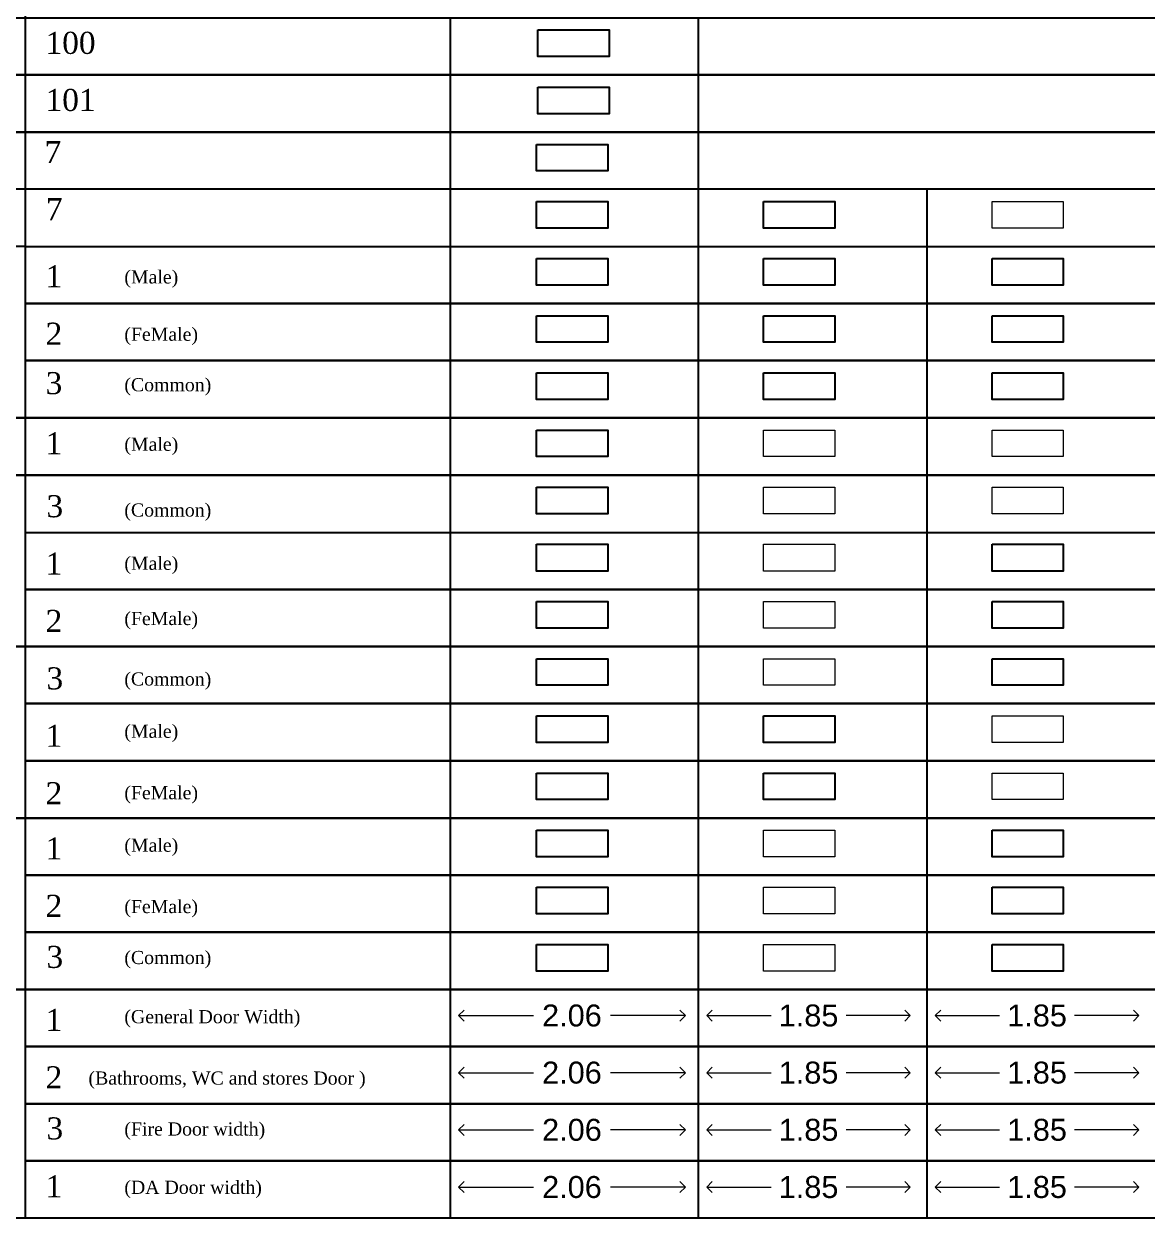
# Model space of a CAD drawing. Header units: millimetres. Extents: x -9481 to -9286, y 28719 to 28853.
# Drawn here: x -9461.74 to -9451.51, y 28763.17 to 28774.05 of the extents above; entities that cross this region are included whole.
import ezdxf

# ---------------------------------------------------------------- set-up
doc = ezdxf.new("R2010")
doc.units = ezdxf.units.MM
doc.header["$PDMODE"] = 34
doc.header["$PDSIZE"] = -15
doc.linetypes.add('CONTINULUS', pattern=[0])
for name, color, linetype in [('BLK_1_FLR_0_BATH', 7, 'Continuous'), ('BLK_1_FLR_0_CHAJJA', 7, 'Continuous'), ('BLK_1_FLR_0_WASH', 7, 'Continuous'), ('BLK_1_FLR_0_WATER_CLOSET', 7, 'Continuous'), ('BLK_1_FLR_1_CHAJJA', 7, 'Continuous')]:
    doc.layers.add(name, color=color, linetype=linetype)
for name, color, linetype, plot in [('BLK_1_FLR_0_BLT_UP_AREA', 25, 'Continuous', False), ('BLK_1_FLR_0_SP_WC', 7, 'Continuous', False), ('BLK_1_FLR_0_URINAL', 4, 'Continuous', False), ('BLK_1_FLR_0_WC_BATH', 4, 'Continuous', False), ('BLK_1_FLR_1_WATER_CLOSET', 1, 'Continuous', False), ('BLK_1_FLR_1_WC_BATH', 4, 'Continuous', False), ('BLK_1_FLR_2_BATH', 7, 'Continuous', False), ('BLK_1_FLR_2_SP_WC', 4, 'Continuous', False), ('BLK_1_FLR_2_WATER_CLOSET', 4, 'Continuous', False)]:
    doc.layers.add(name, color=color, linetype=linetype, plot=plot)
for name, color, linetype, lineweight in [('BLK_1_FLR_0_EXIT_WIDTH_DOOR', 7, 'Continuous', 0), ('BLK_1_FLR_1_BATH', 7, 'Continuous', 0), ('BLK_1_FLR_1_EXIT_WIDTH_DOOR', 7, 'Continuous', 0), ('BLK_1_FLR_1_SP_WC', 7, 'Continuous', 0), ('BLK_1_FLR_1_URINAL', 7, 'Continuous', 0), ('BLK_1_FLR_2_CHAJJA', 7, 'Continuous', 0), ('BLK_1_FLR_2_EXIT_WIDTH_DOOR', 7, 'Continuous', 0), ('BLK_1_FLR_2_URINAL', 7, 'Continuous', 0), ('BLK_1_FLR_2_WC_BATH', 7, 'Continuous', 0), ('PLAN', 7, 'Continuous', 40)]:
    doc.layers.add(name, color=color, linetype=linetype, lineweight=lineweight)
doc.styles.add('Arial', font='arial.ttf', dxfattribs={"height": 0.2})
doc.styles.add('MtXpl_Georgia', font='georgiab.ttf')
doc.styles.add('style2', font='arial.ttf', dxfattribs={"height": 0.3})
doc.dimstyles.new('INT DIM', dxfattribs={"dimtxt": 0.3, "dimasz": 0.1, "dimexe": 0.18, "dimexo": 0.0625, "dimgap": 0.09, "dimtad": 0, "dimzin": 0, "dimdsep": 46, "dimtxsty": 'style2', "dimblk": 'OPEN90', "dimcen": 0.09, "dimse1": 1, "dimse2": 1, "dimclrd": 250, "dimclrt": 256, "dimadec": 0, "dimazin": 0, "dimtfac": 1, "dimtofl": 0, "dimtmove": 0, "dimatfit": 3, "dimfxl": 0.18, "dimtolj": 1, "dimtzin": 0, "dimlwd": -1, "dimarcsym": 0})

# ---------------------------------------------------------------- blocks, each defined once
blk = doc.blocks.new('_Open90')
at = {"layer": 'PLAN', "color": 0, "lineweight": -2}
for p, q in [((0, 0), (-1, 0)), ((-0.5, 0.5), (0, 0)), ((0, 0), (-0.5, -0.5))]:
    blk.add_line(p, q, dxfattribs=at)
blk = doc.blocks.new('*D283')
at = {"layer": 'BLK_1_FLR_0_EXIT_WIDTH_DOOR', "color": 250, "ltscale": 0.05, "transparency": 16777216}
for p, q in [((-9457.685, 28765.017), (-9457.104, 28765.017)), ((-9455.82, 28765.017), (-9456.401, 28765.017))]:
    blk.add_line(p, q, dxfattribs=at)
at = {"layer": 'Defpoints', "color": 0, "linetype": 'CONTINULUS', "ltscale": 0.05, "transparency": 16777216}
for p in [(-9457.785, 28765.083), (-9455.72, 28765.102), (-9455.72, 28765.017)]:
    blk.add_point(p, dxfattribs=at)
at = {"layer": 'BLK_1_FLR_0_EXIT_WIDTH_DOOR', "color": 250, "linetype": 'CONTINULUS', "ltscale": 0.05, "transparency": 16777216, "xscale": 0.1, "yscale": 0.1, "zscale": 0.1, "rotation": 180}
blk.add_blockref('_Open90', (-9457.785, 28765.017), dxfattribs=at)
at = {"layer": 'BLK_1_FLR_0_EXIT_WIDTH_DOOR', "color": 250, "linetype": 'CONTINULUS', "ltscale": 0.05, "transparency": 16777216, "xscale": 0.1, "yscale": 0.1, "zscale": 0.1}
blk.add_blockref('_Open90', (-9455.72, 28765.017), dxfattribs=at)
at = {"layer": 'BLK_1_FLR_0_EXIT_WIDTH_DOOR', "linetype": 'CONTINULUS', "ltscale": 0.05, "transparency": 16777216, "insert": (-9456.753, 28765.017), "char_height": 0.2, "attachment_point": 5, "style": 'Arial', "bg_fill": 3, "box_fill_scale": 1.1, "bg_fill_color": 256, "bg_fill_true_color": 13158600, "bg_fill_transparency": 0}
blk.add_mtext('\\A1;2.06', dxfattribs=at)
blk = doc.blocks.new('*D284')
at = {"layer": 'BLK_1_FLR_1_EXIT_WIDTH_DOOR', "color": 250, "ltscale": 0.05, "transparency": 16777216}
for p, q in [((-9455.425, 28765.017), (-9454.94, 28765.017)), ((-9453.772, 28765.017), (-9454.257, 28765.017))]:
    blk.add_line(p, q, dxfattribs=at)
at = {"layer": 'Defpoints', "color": 0, "linetype": 'CONTINULUS', "ltscale": 0.05, "transparency": 16777216}
for p in [(-9455.525, 28765.083), (-9453.672, 28765.102), (-9453.672, 28765.017)]:
    blk.add_point(p, dxfattribs=at)
at = {"layer": 'BLK_1_FLR_1_EXIT_WIDTH_DOOR', "color": 250, "linetype": 'CONTINULUS', "ltscale": 0.05, "transparency": 16777216, "xscale": 0.1, "yscale": 0.1, "zscale": 0.1, "rotation": 180}
blk.add_blockref('_Open90', (-9455.525, 28765.017), dxfattribs=at)
at = {"layer": 'BLK_1_FLR_1_EXIT_WIDTH_DOOR', "color": 250, "linetype": 'CONTINULUS', "ltscale": 0.05, "transparency": 16777216, "xscale": 0.1, "yscale": 0.1, "zscale": 0.1}
blk.add_blockref('_Open90', (-9453.672, 28765.017), dxfattribs=at)
at = {"layer": 'BLK_1_FLR_1_EXIT_WIDTH_DOOR', "linetype": 'CONTINULUS', "ltscale": 0.05, "transparency": 16777216, "insert": (-9454.598, 28765.017), "char_height": 0.2, "attachment_point": 5, "style": 'Arial', "bg_fill": 3, "box_fill_scale": 1.1, "bg_fill_color": 256, "bg_fill_true_color": 13158600, "bg_fill_transparency": 0}
blk.add_mtext('\\A1;1.85', dxfattribs=at)
blk = doc.blocks.new('*D285')
at = {"layer": 'BLK_1_FLR_2_EXIT_WIDTH_DOOR', "color": 250, "ltscale": 0.05, "transparency": 16777216}
for p, q in [((-9453.344, 28765.017), (-9452.858, 28765.017)), ((-9451.69, 28765.017), (-9452.176, 28765.017))]:
    blk.add_line(p, q, dxfattribs=at)
at = {"layer": 'Defpoints', "color": 0, "linetype": 'CONTINULUS', "ltscale": 0.05, "transparency": 16777216}
for p in [(-9453.444, 28765.083), (-9451.59, 28765.102), (-9451.59, 28765.017)]:
    blk.add_point(p, dxfattribs=at)
at = {"layer": 'BLK_1_FLR_2_EXIT_WIDTH_DOOR', "color": 250, "linetype": 'CONTINULUS', "ltscale": 0.05, "transparency": 16777216, "xscale": 0.1, "yscale": 0.1, "zscale": 0.1, "rotation": 180}
blk.add_blockref('_Open90', (-9453.444, 28765.017), dxfattribs=at)
at = {"layer": 'BLK_1_FLR_2_EXIT_WIDTH_DOOR', "color": 250, "linetype": 'CONTINULUS', "ltscale": 0.05, "transparency": 16777216, "xscale": 0.1, "yscale": 0.1, "zscale": 0.1}
blk.add_blockref('_Open90', (-9451.59, 28765.017), dxfattribs=at)
at = {"layer": 'BLK_1_FLR_2_EXIT_WIDTH_DOOR', "linetype": 'CONTINULUS', "ltscale": 0.05, "transparency": 16777216, "insert": (-9452.517, 28765.017), "char_height": 0.2, "attachment_point": 5, "style": 'Arial', "bg_fill": 3, "box_fill_scale": 1.1, "bg_fill_color": 256, "bg_fill_true_color": 13158600, "bg_fill_transparency": 0}
blk.add_mtext('\\A1;1.85', dxfattribs=at)
blk = doc.blocks.new('*D290')
at = {"layer": 'BLK_1_FLR_0_EXIT_WIDTH_DOOR', "color": 250, "ltscale": 0.05, "transparency": 16777216}
for p, q in [((-9457.685, 28764.497), (-9457.104, 28764.497)), ((-9455.82, 28764.497), (-9456.401, 28764.497))]:
    blk.add_line(p, q, dxfattribs=at)
at = {"layer": 'Defpoints', "color": 0, "linetype": 'CONTINULUS', "ltscale": 0.05, "transparency": 16777216}
for p in [(-9455.72, 28764.581), (-9457.785, 28764.563), (-9455.72, 28764.497)]:
    blk.add_point(p, dxfattribs=at)
at = {"layer": 'BLK_1_FLR_0_EXIT_WIDTH_DOOR', "color": 250, "linetype": 'CONTINULUS', "ltscale": 0.05, "transparency": 16777216, "xscale": 0.1, "yscale": 0.1, "zscale": 0.1, "rotation": 180}
blk.add_blockref('_Open90', (-9457.785, 28764.497), dxfattribs=at)
at = {"layer": 'BLK_1_FLR_0_EXIT_WIDTH_DOOR', "color": 250, "linetype": 'CONTINULUS', "ltscale": 0.05, "transparency": 16777216, "xscale": 0.1, "yscale": 0.1, "zscale": 0.1}
blk.add_blockref('_Open90', (-9455.72, 28764.497), dxfattribs=at)
at = {"layer": 'BLK_1_FLR_0_EXIT_WIDTH_DOOR', "linetype": 'CONTINULUS', "ltscale": 0.05, "transparency": 16777216, "insert": (-9456.753, 28764.497), "char_height": 0.2, "attachment_point": 5, "style": 'Arial', "bg_fill": 3, "box_fill_scale": 1.1, "bg_fill_color": 256, "bg_fill_true_color": 13158600, "bg_fill_transparency": 0}
blk.add_mtext('\\A1;2.06', dxfattribs=at)
blk = doc.blocks.new('*D291')
at = {"layer": 'BLK_1_FLR_1_EXIT_WIDTH_DOOR', "color": 250, "ltscale": 0.05, "transparency": 16777216}
for p, q in [((-9455.425, 28764.497), (-9454.94, 28764.497)), ((-9453.772, 28764.497), (-9454.257, 28764.497))]:
    blk.add_line(p, q, dxfattribs=at)
at = {"layer": 'Defpoints', "color": 0, "linetype": 'CONTINULUS', "ltscale": 0.05, "transparency": 16777216}
for p in [(-9453.672, 28764.581), (-9455.525, 28764.563), (-9453.672, 28764.497)]:
    blk.add_point(p, dxfattribs=at)
at = {"layer": 'BLK_1_FLR_1_EXIT_WIDTH_DOOR', "color": 250, "linetype": 'CONTINULUS', "ltscale": 0.05, "transparency": 16777216, "xscale": 0.1, "yscale": 0.1, "zscale": 0.1, "rotation": 180}
blk.add_blockref('_Open90', (-9455.525, 28764.497), dxfattribs=at)
at = {"layer": 'BLK_1_FLR_1_EXIT_WIDTH_DOOR', "color": 250, "linetype": 'CONTINULUS', "ltscale": 0.05, "transparency": 16777216, "xscale": 0.1, "yscale": 0.1, "zscale": 0.1}
blk.add_blockref('_Open90', (-9453.672, 28764.497), dxfattribs=at)
at = {"layer": 'BLK_1_FLR_1_EXIT_WIDTH_DOOR', "linetype": 'CONTINULUS', "ltscale": 0.05, "transparency": 16777216, "insert": (-9454.598, 28764.497), "char_height": 0.2, "attachment_point": 5, "style": 'Arial', "bg_fill": 3, "box_fill_scale": 1.1, "bg_fill_color": 256, "bg_fill_true_color": 13158600, "bg_fill_transparency": 0}
blk.add_mtext('\\A1;1.85', dxfattribs=at)
blk = doc.blocks.new('*D292')
at = {"layer": 'BLK_1_FLR_2_EXIT_WIDTH_DOOR', "color": 250, "ltscale": 0.05, "transparency": 16777216}
for p, q in [((-9453.344, 28764.497), (-9452.858, 28764.497)), ((-9451.69, 28764.497), (-9452.176, 28764.497))]:
    blk.add_line(p, q, dxfattribs=at)
at = {"layer": 'Defpoints', "color": 0, "linetype": 'CONTINULUS', "ltscale": 0.05, "transparency": 16777216}
for p in [(-9451.59, 28764.581), (-9453.444, 28764.563), (-9451.59, 28764.497)]:
    blk.add_point(p, dxfattribs=at)
at = {"layer": 'BLK_1_FLR_2_EXIT_WIDTH_DOOR', "color": 250, "linetype": 'CONTINULUS', "ltscale": 0.05, "transparency": 16777216, "xscale": 0.1, "yscale": 0.1, "zscale": 0.1, "rotation": 180}
blk.add_blockref('_Open90', (-9453.444, 28764.497), dxfattribs=at)
at = {"layer": 'BLK_1_FLR_2_EXIT_WIDTH_DOOR', "color": 250, "linetype": 'CONTINULUS', "ltscale": 0.05, "transparency": 16777216, "xscale": 0.1, "yscale": 0.1, "zscale": 0.1}
blk.add_blockref('_Open90', (-9451.59, 28764.497), dxfattribs=at)
at = {"layer": 'BLK_1_FLR_2_EXIT_WIDTH_DOOR', "linetype": 'CONTINULUS', "ltscale": 0.05, "transparency": 16777216, "insert": (-9452.517, 28764.497), "char_height": 0.2, "attachment_point": 5, "style": 'Arial', "bg_fill": 3, "box_fill_scale": 1.1, "bg_fill_color": 256, "bg_fill_true_color": 13158600, "bg_fill_transparency": 0}
blk.add_mtext('\\A1;1.85', dxfattribs=at)
blk = doc.blocks.new('*D297')
at = {"layer": 'BLK_1_FLR_0_EXIT_WIDTH_DOOR', "color": 250, "ltscale": 0.05, "transparency": 16777216}
for p, q in [((-9457.685, 28763.976), (-9457.104, 28763.976)), ((-9455.82, 28763.976), (-9456.401, 28763.976))]:
    blk.add_line(p, q, dxfattribs=at)
at = {"layer": 'Defpoints', "color": 0, "linetype": 'CONTINULUS', "ltscale": 0.05, "transparency": 16777216}
for p in [(-9457.785, 28764.042), (-9455.72, 28764.061), (-9455.72, 28763.976)]:
    blk.add_point(p, dxfattribs=at)
at = {"layer": 'BLK_1_FLR_0_EXIT_WIDTH_DOOR', "color": 250, "linetype": 'CONTINULUS', "ltscale": 0.05, "transparency": 16777216, "xscale": 0.1, "yscale": 0.1, "zscale": 0.1, "rotation": 180}
blk.add_blockref('_Open90', (-9457.785, 28763.976), dxfattribs=at)
at = {"layer": 'BLK_1_FLR_0_EXIT_WIDTH_DOOR', "color": 250, "linetype": 'CONTINULUS', "ltscale": 0.05, "transparency": 16777216, "xscale": 0.1, "yscale": 0.1, "zscale": 0.1}
blk.add_blockref('_Open90', (-9455.72, 28763.976), dxfattribs=at)
at = {"layer": 'BLK_1_FLR_0_EXIT_WIDTH_DOOR', "linetype": 'CONTINULUS', "ltscale": 0.05, "transparency": 16777216, "insert": (-9456.753, 28763.976), "char_height": 0.2, "attachment_point": 5, "style": 'Arial', "bg_fill": 3, "box_fill_scale": 1.1, "bg_fill_color": 256, "bg_fill_true_color": 13158600, "bg_fill_transparency": 0}
blk.add_mtext('\\A1;2.06', dxfattribs=at)
blk = doc.blocks.new('*D298')
at = {"layer": 'BLK_1_FLR_1_EXIT_WIDTH_DOOR', "color": 250, "ltscale": 0.05, "transparency": 16777216}
for p, q in [((-9455.425, 28763.976), (-9454.94, 28763.976)), ((-9453.772, 28763.976), (-9454.257, 28763.976))]:
    blk.add_line(p, q, dxfattribs=at)
at = {"layer": 'Defpoints', "color": 0, "linetype": 'CONTINULUS', "ltscale": 0.05, "transparency": 16777216}
for p in [(-9455.525, 28764.042), (-9453.672, 28764.061), (-9453.672, 28763.976)]:
    blk.add_point(p, dxfattribs=at)
at = {"layer": 'BLK_1_FLR_1_EXIT_WIDTH_DOOR', "color": 250, "linetype": 'CONTINULUS', "ltscale": 0.05, "transparency": 16777216, "xscale": 0.1, "yscale": 0.1, "zscale": 0.1, "rotation": 180}
blk.add_blockref('_Open90', (-9455.525, 28763.976), dxfattribs=at)
at = {"layer": 'BLK_1_FLR_1_EXIT_WIDTH_DOOR', "color": 250, "linetype": 'CONTINULUS', "ltscale": 0.05, "transparency": 16777216, "xscale": 0.1, "yscale": 0.1, "zscale": 0.1}
blk.add_blockref('_Open90', (-9453.672, 28763.976), dxfattribs=at)
at = {"layer": 'BLK_1_FLR_1_EXIT_WIDTH_DOOR', "linetype": 'CONTINULUS', "ltscale": 0.05, "transparency": 16777216, "insert": (-9454.598, 28763.976), "char_height": 0.2, "attachment_point": 5, "style": 'Arial', "bg_fill": 3, "box_fill_scale": 1.1, "bg_fill_color": 256, "bg_fill_true_color": 13158600, "bg_fill_transparency": 0}
blk.add_mtext('\\A1;1.85', dxfattribs=at)
blk = doc.blocks.new('*D299')
at = {"layer": 'BLK_1_FLR_2_EXIT_WIDTH_DOOR', "color": 250, "ltscale": 0.05, "transparency": 16777216}
for p, q in [((-9453.344, 28763.976), (-9452.858, 28763.976)), ((-9451.69, 28763.976), (-9452.176, 28763.976))]:
    blk.add_line(p, q, dxfattribs=at)
at = {"layer": 'Defpoints', "color": 0, "linetype": 'CONTINULUS', "ltscale": 0.05, "transparency": 16777216}
for p in [(-9453.444, 28764.042), (-9451.59, 28764.061), (-9451.59, 28763.976)]:
    blk.add_point(p, dxfattribs=at)
at = {"layer": 'BLK_1_FLR_2_EXIT_WIDTH_DOOR', "color": 250, "linetype": 'CONTINULUS', "ltscale": 0.05, "transparency": 16777216, "xscale": 0.1, "yscale": 0.1, "zscale": 0.1, "rotation": 180}
blk.add_blockref('_Open90', (-9453.444, 28763.976), dxfattribs=at)
at = {"layer": 'BLK_1_FLR_2_EXIT_WIDTH_DOOR', "color": 250, "linetype": 'CONTINULUS', "ltscale": 0.05, "transparency": 16777216, "xscale": 0.1, "yscale": 0.1, "zscale": 0.1}
blk.add_blockref('_Open90', (-9451.59, 28763.976), dxfattribs=at)
at = {"layer": 'BLK_1_FLR_2_EXIT_WIDTH_DOOR', "linetype": 'CONTINULUS', "ltscale": 0.05, "transparency": 16777216, "insert": (-9452.517, 28763.976), "char_height": 0.2, "attachment_point": 5, "style": 'Arial', "bg_fill": 3, "box_fill_scale": 1.1, "bg_fill_color": 256, "bg_fill_true_color": 13158600, "bg_fill_transparency": 0}
blk.add_mtext('\\A1;1.85', dxfattribs=at)
blk = doc.blocks.new('*D304')
at = {"layer": 'BLK_1_FLR_0_EXIT_WIDTH_DOOR', "color": 250, "ltscale": 0.05, "transparency": 16777216}
for p, q in [((-9457.685, 28763.455), (-9457.104, 28763.455)), ((-9455.82, 28763.455), (-9456.401, 28763.455))]:
    blk.add_line(p, q, dxfattribs=at)
at = {"layer": 'Defpoints', "color": 0, "linetype": 'CONTINULUS', "ltscale": 0.05, "transparency": 16777216}
for p in [(-9457.785, 28763.521), (-9455.72, 28763.54), (-9455.72, 28763.455)]:
    blk.add_point(p, dxfattribs=at)
at = {"layer": 'BLK_1_FLR_0_EXIT_WIDTH_DOOR', "color": 250, "linetype": 'CONTINULUS', "ltscale": 0.05, "transparency": 16777216, "xscale": 0.1, "yscale": 0.1, "zscale": 0.1, "rotation": 180}
blk.add_blockref('_Open90', (-9457.785, 28763.455), dxfattribs=at)
at = {"layer": 'BLK_1_FLR_0_EXIT_WIDTH_DOOR', "color": 250, "linetype": 'CONTINULUS', "ltscale": 0.05, "transparency": 16777216, "xscale": 0.1, "yscale": 0.1, "zscale": 0.1}
blk.add_blockref('_Open90', (-9455.72, 28763.455), dxfattribs=at)
at = {"layer": 'BLK_1_FLR_0_EXIT_WIDTH_DOOR', "linetype": 'CONTINULUS', "ltscale": 0.05, "transparency": 16777216, "insert": (-9456.753, 28763.455), "char_height": 0.2, "attachment_point": 5, "style": 'Arial', "bg_fill": 3, "box_fill_scale": 1.1, "bg_fill_color": 256, "bg_fill_true_color": 13158600, "bg_fill_transparency": 0}
blk.add_mtext('\\A1;2.06', dxfattribs=at)
blk = doc.blocks.new('*D305')
at = {"layer": 'BLK_1_FLR_1_EXIT_WIDTH_DOOR', "color": 250, "ltscale": 0.05, "transparency": 16777216}
for p, q in [((-9455.425, 28763.455), (-9454.94, 28763.455)), ((-9453.772, 28763.455), (-9454.257, 28763.455))]:
    blk.add_line(p, q, dxfattribs=at)
at = {"layer": 'Defpoints', "color": 0, "linetype": 'CONTINULUS', "ltscale": 0.05, "transparency": 16777216}
for p in [(-9455.525, 28763.521), (-9453.672, 28763.54), (-9453.672, 28763.455)]:
    blk.add_point(p, dxfattribs=at)
at = {"layer": 'BLK_1_FLR_1_EXIT_WIDTH_DOOR', "color": 250, "linetype": 'CONTINULUS', "ltscale": 0.05, "transparency": 16777216, "xscale": 0.1, "yscale": 0.1, "zscale": 0.1, "rotation": 180}
blk.add_blockref('_Open90', (-9455.525, 28763.455), dxfattribs=at)
at = {"layer": 'BLK_1_FLR_1_EXIT_WIDTH_DOOR', "color": 250, "linetype": 'CONTINULUS', "ltscale": 0.05, "transparency": 16777216, "xscale": 0.1, "yscale": 0.1, "zscale": 0.1}
blk.add_blockref('_Open90', (-9453.672, 28763.455), dxfattribs=at)
at = {"layer": 'BLK_1_FLR_1_EXIT_WIDTH_DOOR', "linetype": 'CONTINULUS', "ltscale": 0.05, "transparency": 16777216, "insert": (-9454.598, 28763.455), "char_height": 0.2, "attachment_point": 5, "style": 'Arial', "bg_fill": 3, "box_fill_scale": 1.1, "bg_fill_color": 256, "bg_fill_true_color": 13158600, "bg_fill_transparency": 0}
blk.add_mtext('\\A1;1.85', dxfattribs=at)
blk = doc.blocks.new('*D306')
at = {"layer": 'BLK_1_FLR_2_EXIT_WIDTH_DOOR', "color": 250, "ltscale": 0.05, "transparency": 16777216}
for p, q in [((-9453.344, 28763.455), (-9452.858, 28763.455)), ((-9451.69, 28763.455), (-9452.176, 28763.455))]:
    blk.add_line(p, q, dxfattribs=at)
at = {"layer": 'Defpoints', "color": 0, "linetype": 'CONTINULUS', "ltscale": 0.05, "transparency": 16777216}
for p in [(-9453.444, 28763.521), (-9451.59, 28763.54), (-9451.59, 28763.455)]:
    blk.add_point(p, dxfattribs=at)
at = {"layer": 'BLK_1_FLR_2_EXIT_WIDTH_DOOR', "color": 250, "linetype": 'CONTINULUS', "ltscale": 0.05, "transparency": 16777216, "xscale": 0.1, "yscale": 0.1, "zscale": 0.1, "rotation": 180}
blk.add_blockref('_Open90', (-9453.444, 28763.455), dxfattribs=at)
at = {"layer": 'BLK_1_FLR_2_EXIT_WIDTH_DOOR', "color": 250, "linetype": 'CONTINULUS', "ltscale": 0.05, "transparency": 16777216, "xscale": 0.1, "yscale": 0.1, "zscale": 0.1}
blk.add_blockref('_Open90', (-9451.59, 28763.455), dxfattribs=at)
at = {"layer": 'BLK_1_FLR_2_EXIT_WIDTH_DOOR', "linetype": 'CONTINULUS', "ltscale": 0.05, "transparency": 16777216, "insert": (-9452.517, 28763.455), "char_height": 0.2, "attachment_point": 5, "style": 'Arial', "bg_fill": 3, "box_fill_scale": 1.1, "bg_fill_color": 256, "bg_fill_true_color": 13158600, "bg_fill_transparency": 0}
blk.add_mtext('\\A1;1.85', dxfattribs=at)

msp = doc.modelspace()

# ---------------------------------------------------------------- linework, layer by layer
for p, q in [((-9461.732, 28775.147), (-9461.732, 28773.065)), ((-9457.862, 28774.106), (-9457.862, 28773.585)), ((-9455.602, 28774.106), (-9455.602, 28773.585)), ((-9457.862, 28773.585), (-9457.862, 28773.065)), ((-9455.602, 28773.585), (-9455.602, 28773.065)), ((-9461.732, 28773.065), (-9461.732, 28772.542)), ((-9457.862, 28773.065), (-9457.862, 28772.024)), ((-9455.602, 28773.065), (-9455.602, 28772.024)), ((-9461.732, 28772.544), (-9461.732, 28770.462)), ((-9453.521, 28772.544), (-9453.521, 28772.024)), ((-9461.732, 28772.024), (-9481.258, 28772.024)), ((-9461.732, 28772.024), (-9461.732, 28771.502)), ((-9457.862, 28772.024), (-9457.862, 28771.503)), ((-9455.602, 28772.024), (-9455.602, 28771.503)), ((-9453.521, 28772.024), (-9453.521, 28771.503)), ((-9457.862, 28771.503), (-9457.862, 28770.462)), ((-9455.602, 28771.503), (-9455.602, 28770.462)), ((-9453.521, 28771.503), (-9453.521, 28770.462)), ((-9461.732, 28770.462), (-9461.732, 28770.461)), ((-9461.732, 28770.462), (-9461.732, 28769.94)), ((-9457.862, 28770.462), (-9457.862, 28769.941)), ((-9455.602, 28770.462), (-9455.602, 28769.941)), ((-9453.521, 28770.462), (-9453.521, 28769.941)), ((-9461.732, 28769.941), (-9461.732, 28769.419)), ((-9457.862, 28769.941), (-9457.862, 28769.421)), ((-9455.602, 28769.941), (-9455.602, 28769.421)), ((-9453.521, 28769.941), (-9453.521, 28769.421)), ((-9461.732, 28769.421), (-9461.732, 28768.899)), ((-9457.862, 28769.421), (-9457.862, 28768.9)), ((-9455.602, 28769.421), (-9455.602, 28768.9)), ((-9453.521, 28769.421), (-9453.521, 28768.9)), ((-9461.732, 28768.9), (-9461.732, 28768.378)), ((-9457.862, 28768.9), (-9457.862, 28768.379)), ((-9455.602, 28768.9), (-9455.602, 28768.379)), ((-9453.521, 28768.9), (-9453.521, 28768.379)), ((-9461.732, 28768.379), (-9461.732, 28767.857)), ((-9457.862, 28768.379), (-9457.862, 28767.859)), ((-9455.602, 28768.379), (-9455.602, 28767.859)), ((-9455.602, 28768.379), (-9455.602, 28767.859)), ((-9453.521, 28768.379), (-9453.521, 28767.859)), ((-9453.521, 28768.379), (-9453.521, 28767.859)), ((-9461.732, 28767.859), (-9461.732, 28767.337)), ((-9457.862, 28767.859), (-9457.862, 28767.338)), ((-9455.602, 28767.859), (-9455.602, 28767.338)), ((-9455.602, 28767.859), (-9455.602, 28767.338)), ((-9453.521, 28767.859), (-9453.521, 28767.338)), ((-9453.521, 28767.859), (-9453.521, 28767.338)), ((-9461.732, 28767.338), (-9461.732, 28766.816)), ((-9457.862, 28767.338), (-9457.862, 28766.817)), ((-9455.602, 28767.338), (-9455.602, 28766.817)), ((-9455.602, 28767.338), (-9455.602, 28766.817)), ((-9453.521, 28767.338), (-9453.521, 28766.817)), ((-9453.521, 28767.338), (-9453.521, 28766.817)), ((-9461.732, 28766.817), (-9461.732, 28766.295)), ((-9457.862, 28766.817), (-9457.862, 28766.297)), ((-9455.602, 28766.817), (-9455.602, 28766.297)), ((-9453.521, 28766.817), (-9453.521, 28766.297)), ((-9461.732, 28766.297), (-9461.732, 28765.775)), ((-9457.862, 28766.297), (-9457.862, 28765.776)), ((-9455.602, 28766.297), (-9455.602, 28765.776)), ((-9453.521, 28766.297), (-9453.521, 28765.776)), ((-9461.732, 28765.776), (-9461.732, 28765.254)), ((-9457.862, 28765.776), (-9457.862, 28765.256)), ((-9455.602, 28765.776), (-9455.602, 28765.256)), ((-9453.521, 28765.776), (-9453.521, 28765.256)), ((-9461.732, 28765.256), (-9461.732, 28764.733)), ((-9457.862, 28765.256), (-9457.862, 28764.735)), ((-9455.602, 28765.256), (-9455.602, 28764.735)), ((-9453.521, 28765.256), (-9453.521, 28764.735)), ((-9461.732, 28764.735), (-9461.732, 28764.213)), ((-9457.862, 28764.735), (-9457.862, 28764.214)), ((-9455.602, 28764.735), (-9455.602, 28764.214)), ((-9453.521, 28764.735), (-9453.521, 28764.214)), ((-9461.732, 28764.214), (-9461.732, 28763.692)), ((-9457.862, 28764.214), (-9457.862, 28763.694)), ((-9455.602, 28764.214), (-9455.602, 28763.694)), ((-9453.521, 28764.214), (-9453.521, 28763.694)), ((-9461.732, 28763.694), (-9461.732, 28763.692)), ((-9461.732, 28763.694), (-9461.732, 28763.171)), ((-9457.862, 28763.694), (-9457.862, 28763.173)), ((-9455.602, 28763.694), (-9455.602, 28763.173)), ((-9453.521, 28763.694), (-9453.521, 28763.173))]:
    msp.add_line(p, q)
for points in [[(-9481.258, 28774.106), (-9442.23, 28774.106), (-9442.23, 28773.585), (-9481.258, 28773.585)], [(-9481.258, 28773.585), (-9442.23, 28773.585), (-9442.23, 28773.065), (-9481.258, 28773.065)], [(-9481.258, 28773.065), (-9442.23, 28773.065), (-9442.23, 28772.544), (-9481.258, 28772.544), (-9481.258, 28773.065)]]:
    msp.add_lwpolyline(points, close=True)
for points in [[(-9461.732, 28772.024), (-9442.23, 28772.024), (-9442.23, 28771.503), (-9461.732, 28771.503)], [(-9461.732, 28771.503), (-9442.23, 28771.503), (-9442.23, 28770.983), (-9461.732, 28770.983)], [(-9461.732, 28770.983), (-9442.23, 28770.983), (-9442.23, 28770.462), (-9481.258, 28770.462), (-9481.258, 28770.983), (-9481.258, 28770.983)], [(-9481.258, 28770.462), (-9442.23, 28770.462)], [(-9461.732, 28770.462), (-9442.23, 28770.462), (-9442.23, 28769.941), (-9481.258, 28769.941), (-9481.258, 28770.462), (-9481.258, 28770.462)], [(-9442.23, 28770.462), (-9461.732, 28770.462)], [(-9481.258, 28769.421), (-9481.258, 28769.941), (-9442.23, 28769.941), (-9442.23, 28769.421)], [(-9461.732, 28769.419), (-9442.23, 28769.419), (-9442.23, 28768.899), (-9461.732, 28768.899)], [(-9442.23, 28768.9), (-9442.23, 28768.379), (-9481.258, 28768.379), (-9481.258, 28768.9), (-9481.258, 28768.9)], [(-9461.732, 28768.899), (-9442.23, 28768.899), (-9442.23, 28768.378), (-9461.732, 28768.378)], [(-9481.258, 28767.338), (-9481.258, 28768.379), (-9442.23, 28768.379), (-9442.23, 28767.859), (-9461.732, 28767.859)], [(-9461.732, 28767.859), (-9442.23, 28767.859), (-9442.23, 28767.338), (-9461.732, 28767.338)], [(-9461.732, 28767.338), (-9442.23, 28767.338), (-9442.23, 28766.817), (-9481.258, 28766.817), (-9481.258, 28767.338), (-9481.258, 28767.338)], [(-9481.258, 28766.297), (-9481.258, 28766.817), (-9442.23, 28766.817), (-9442.23, 28766.297), (-9461.732, 28766.297)], [(-9461.732, 28766.297), (-9442.23, 28766.297), (-9442.23, 28765.776), (-9461.732, 28765.776)], [(-9461.732, 28765.776), (-9442.23, 28765.776), (-9442.23, 28765.256), (-9481.258, 28765.256), (-9481.258, 28765.776), (-9481.258, 28765.776)], [(-9481.258, 28764.735), (-9481.258, 28765.256), (-9442.23, 28765.256), (-9442.23, 28764.735), (-9461.732, 28764.735)], [(-9461.732, 28764.735), (-9442.23, 28764.735), (-9442.23, 28764.214), (-9461.732, 28764.214)], [(-9461.732, 28764.214), (-9442.23, 28764.214), (-9442.23, 28763.694), (-9461.732, 28763.694)], [(-9461.732, 28763.694), (-9442.23, 28763.694), (-9442.23, 28763.173), (-9481.258, 28763.173), (-9481.258, 28763.694), (-9481.258, 28763.694)], [(-9461.732, 28763.694), (-9442.23, 28763.694)], [(-9442.23, 28763.694), (-9461.732, 28763.694)]]:
    msp.add_lwpolyline(points)
at = {"layer": 'BLK_1_FLR_0_BATH', "color": 3}
for points in [[(-9457.076, 28769.83), (-9456.427, 28769.83), (-9456.427, 28769.588), (-9457.076, 28769.588)], [(-9457.076, 28768.268), (-9456.427, 28768.268), (-9456.427, 28768.026), (-9457.076, 28768.026)]]:
    msp.add_lwpolyline(points, close=True, dxfattribs=at)
at = {"layer": 'BLK_1_FLR_0_BATH', "color": 1}
msp.add_lwpolyline([(-9457.076, 28769.31), (-9456.427, 28769.31), (-9456.427, 28769.067), (-9457.076, 28769.067)], close=True, dxfattribs=at)
at = {"layer": 'BLK_1_FLR_0_BATH', "color": 2}
msp.add_lwpolyline([(-9457.076, 28768.789), (-9456.427, 28768.789), (-9456.427, 28768.547), (-9457.076, 28768.547)], close=True, dxfattribs=at)
at = {"layer": 'BLK_1_FLR_0_BLT_UP_AREA', "color": 100}
msp.add_lwpolyline([(-9457.064, 28773.995), (-9456.415, 28773.995), (-9456.415, 28773.753), (-9457.064, 28773.753)], close=True, dxfattribs=at)
at = {"layer": 'BLK_1_FLR_0_BLT_UP_AREA', "color": 101}
msp.add_lwpolyline([(-9457.064, 28773.474), (-9456.415, 28773.474), (-9456.415, 28773.232), (-9457.064, 28773.232)], close=True, dxfattribs=at)
at = {"layer": 'BLK_1_FLR_0_CHAJJA'}
msp.add_lwpolyline([(-9457.076, 28772.433), (-9456.427, 28772.433), (-9456.427, 28772.191), (-9457.076, 28772.191)], close=True, dxfattribs=at)
at = {"layer": 'BLK_1_FLR_0_SP_WC', "color": 1}
msp.add_lwpolyline([(-9457.076, 28766.706), (-9456.427, 28766.706), (-9456.427, 28766.464), (-9457.076, 28766.464)], close=True, dxfattribs=at)
at = {"layer": 'BLK_1_FLR_0_SP_WC', "color": 2}
msp.add_lwpolyline([(-9457.076, 28766.186), (-9456.427, 28766.186), (-9456.427, 28765.944), (-9457.076, 28765.944)], close=True, dxfattribs=at)
at = {"layer": 'BLK_1_FLR_0_SP_WC', "color": 3}
msp.add_lwpolyline([(-9457.076, 28765.665), (-9456.427, 28765.665), (-9456.427, 28765.423), (-9457.076, 28765.423)], close=True, dxfattribs=at)
at = {"layer": 'BLK_1_FLR_0_URINAL', "color": 2}
msp.add_lwpolyline([(-9457.076, 28770.351), (-9456.427, 28770.351), (-9456.427, 28770.109), (-9457.076, 28770.109)], close=True, dxfattribs=at)
at = {"layer": 'BLK_1_FLR_0_WASH', "color": 7, "linetype": 'CONTINULUS', "ltscale": 0.05}
msp.add_lwpolyline([(-9457.076, 28772.953), (-9456.427, 28772.953), (-9456.427, 28772.711), (-9457.076, 28772.711)], close=True, dxfattribs=at)
at = {"layer": 'BLK_1_FLR_0_WATER_CLOSET', "color": 1}
msp.add_lwpolyline([(-9457.076, 28771.913), (-9456.427, 28771.913), (-9456.427, 28771.671), (-9457.076, 28771.671)], close=True, dxfattribs=at)
at = {"layer": 'BLK_1_FLR_0_WATER_CLOSET', "color": 2}
msp.add_lwpolyline([(-9457.076, 28771.392), (-9456.427, 28771.392), (-9456.427, 28771.15), (-9457.076, 28771.15)], close=True, dxfattribs=at)
at = {"layer": 'BLK_1_FLR_0_WATER_CLOSET', "color": 3}
msp.add_lwpolyline([(-9457.076, 28770.872), (-9456.427, 28770.872), (-9456.427, 28770.629), (-9457.076, 28770.629)], close=True, dxfattribs=at)
at = {"layer": 'BLK_1_FLR_0_WC_BATH', "color": 1}
msp.add_lwpolyline([(-9457.076, 28767.748), (-9456.427, 28767.748), (-9456.427, 28767.506), (-9457.076, 28767.506)], close=True, dxfattribs=at)
at = {"layer": 'BLK_1_FLR_0_WC_BATH', "color": 2}
msp.add_lwpolyline([(-9457.076, 28767.227), (-9456.427, 28767.227), (-9456.427, 28766.985), (-9457.076, 28766.985)], close=True, dxfattribs=at)
at = {"layer": 'BLK_1_FLR_1_BATH', "color": 1}
msp.add_lwpolyline([(-9455.008, 28769.31), (-9454.358, 28769.31), (-9454.358, 28769.067), (-9455.008, 28769.067)], close=True, dxfattribs=at)
at = {"layer": 'BLK_1_FLR_1_BATH', "color": 2}
msp.add_lwpolyline([(-9455.008, 28768.789), (-9454.358, 28768.789), (-9454.358, 28768.547), (-9455.008, 28768.547)], close=True, dxfattribs=at)
at = {"layer": 'BLK_1_FLR_1_BATH', "color": 3}
msp.add_lwpolyline([(-9455.008, 28768.268), (-9454.358, 28768.268), (-9454.358, 28768.026), (-9455.008, 28768.026)], close=True, dxfattribs=at)
at = {"layer": 'BLK_1_FLR_1_CHAJJA'}
msp.add_lwpolyline([(-9455.008, 28772.433), (-9454.358, 28772.433), (-9454.358, 28772.191), (-9455.008, 28772.191)], close=True, dxfattribs=at)
at = {"layer": 'BLK_1_FLR_1_SP_WC', "color": 1}
msp.add_lwpolyline([(-9455.008, 28766.706), (-9454.358, 28766.706), (-9454.358, 28766.464), (-9455.008, 28766.464)], close=True, dxfattribs=at)
at = {"layer": 'BLK_1_FLR_1_SP_WC', "color": 2}
msp.add_lwpolyline([(-9455.008, 28766.186), (-9454.358, 28766.186), (-9454.358, 28765.944), (-9455.008, 28765.944)], close=True, dxfattribs=at)
at = {"layer": 'BLK_1_FLR_1_SP_WC', "color": 3}
msp.add_lwpolyline([(-9455.008, 28765.665), (-9454.358, 28765.665), (-9454.358, 28765.423), (-9455.008, 28765.423)], close=True, dxfattribs=at)
at = {"layer": 'BLK_1_FLR_1_URINAL', "color": 2}
msp.add_lwpolyline([(-9455.008, 28770.351), (-9454.358, 28770.351), (-9454.358, 28770.109), (-9455.008, 28770.109)], close=True, dxfattribs=at)
at = {"layer": 'BLK_1_FLR_1_URINAL', "color": 3}
msp.add_lwpolyline([(-9455.008, 28769.83), (-9454.358, 28769.83), (-9454.358, 28769.588), (-9455.008, 28769.588)], close=True, dxfattribs=at)
at = {"layer": 'BLK_1_FLR_1_WATER_CLOSET', "color": 1}
msp.add_lwpolyline([(-9455.008, 28771.913), (-9454.358, 28771.913), (-9454.358, 28771.671), (-9455.008, 28771.671)], close=True, dxfattribs=at)
at = {"layer": 'BLK_1_FLR_1_WATER_CLOSET', "color": 2}
msp.add_lwpolyline([(-9455.008, 28771.392), (-9454.358, 28771.392), (-9454.358, 28771.15), (-9455.008, 28771.15)], close=True, dxfattribs=at)
at = {"layer": 'BLK_1_FLR_1_WATER_CLOSET', "color": 3}
msp.add_lwpolyline([(-9455.008, 28770.872), (-9454.358, 28770.872), (-9454.358, 28770.629), (-9455.008, 28770.629)], close=True, dxfattribs=at)
at = {"layer": 'BLK_1_FLR_1_WC_BATH', "color": 1}
msp.add_lwpolyline([(-9455.008, 28767.748), (-9454.358, 28767.748), (-9454.358, 28767.506), (-9455.008, 28767.506)], close=True, dxfattribs=at)
at = {"layer": 'BLK_1_FLR_1_WC_BATH', "color": 2}
msp.add_lwpolyline([(-9455.008, 28767.227), (-9454.358, 28767.227), (-9454.358, 28766.985), (-9455.008, 28766.985)], close=True, dxfattribs=at)
at = {"layer": 'BLK_1_FLR_2_BATH', "color": 1}
msp.add_lwpolyline([(-9452.927, 28769.31), (-9452.278, 28769.31), (-9452.278, 28769.067), (-9452.927, 28769.067)], close=True, dxfattribs=at)
at = {"layer": 'BLK_1_FLR_2_BATH', "color": 2}
msp.add_lwpolyline([(-9452.927, 28768.789), (-9452.278, 28768.789), (-9452.278, 28768.547), (-9452.927, 28768.547)], close=True, dxfattribs=at)
at = {"layer": 'BLK_1_FLR_2_BATH', "color": 3}
msp.add_lwpolyline([(-9452.927, 28768.268), (-9452.278, 28768.268), (-9452.278, 28768.026), (-9452.927, 28768.026)], close=True, dxfattribs=at)
at = {"layer": 'BLK_1_FLR_2_CHAJJA'}
msp.add_lwpolyline([(-9452.927, 28772.433), (-9452.278, 28772.433), (-9452.278, 28772.191), (-9452.927, 28772.191)], close=True, dxfattribs=at)
at = {"layer": 'BLK_1_FLR_2_SP_WC', "color": 1}
msp.add_lwpolyline([(-9452.927, 28766.706), (-9452.278, 28766.706), (-9452.278, 28766.464), (-9452.927, 28766.464)], close=True, dxfattribs=at)
at = {"layer": 'BLK_1_FLR_2_SP_WC', "color": 2}
msp.add_lwpolyline([(-9452.927, 28766.186), (-9452.278, 28766.186), (-9452.278, 28765.944), (-9452.927, 28765.944)], close=True, dxfattribs=at)
at = {"layer": 'BLK_1_FLR_2_SP_WC', "color": 3}
msp.add_lwpolyline([(-9452.927, 28765.665), (-9452.278, 28765.665), (-9452.278, 28765.423), (-9452.927, 28765.423)], close=True, dxfattribs=at)
at = {"layer": 'BLK_1_FLR_2_URINAL', "color": 2}
msp.add_lwpolyline([(-9452.927, 28770.351), (-9452.278, 28770.351), (-9452.278, 28770.109), (-9452.927, 28770.109)], close=True, dxfattribs=at)
at = {"layer": 'BLK_1_FLR_2_URINAL', "color": 3}
msp.add_lwpolyline([(-9452.927, 28769.83), (-9452.278, 28769.83), (-9452.278, 28769.588), (-9452.927, 28769.588)], close=True, dxfattribs=at)
at = {"layer": 'BLK_1_FLR_2_WATER_CLOSET', "color": 1}
msp.add_lwpolyline([(-9452.927, 28771.913), (-9452.278, 28771.913), (-9452.278, 28771.671), (-9452.927, 28771.671)], close=True, dxfattribs=at)
at = {"layer": 'BLK_1_FLR_2_WATER_CLOSET', "color": 2}
msp.add_lwpolyline([(-9452.927, 28771.392), (-9452.278, 28771.392), (-9452.278, 28771.15), (-9452.927, 28771.15)], close=True, dxfattribs=at)
at = {"layer": 'BLK_1_FLR_2_WATER_CLOSET', "color": 3}
msp.add_lwpolyline([(-9452.927, 28770.872), (-9452.278, 28770.872), (-9452.278, 28770.629), (-9452.927, 28770.629)], close=True, dxfattribs=at)
at = {"layer": 'BLK_1_FLR_2_WC_BATH', "color": 1}
msp.add_lwpolyline([(-9452.927, 28767.748), (-9452.278, 28767.748), (-9452.278, 28767.506), (-9452.927, 28767.506)], close=True, dxfattribs=at)
at = {"layer": 'BLK_1_FLR_2_WC_BATH', "color": 2}
msp.add_lwpolyline([(-9452.927, 28767.227), (-9452.278, 28767.227), (-9452.278, 28766.985), (-9452.927, 28766.985)], close=True, dxfattribs=at)

# ---------------------------------------------------------------- texts
at = {"linetype": 'CONTINULUS', "style": 'MtXpl_Georgia'}
for s, height, p in [('100', 0.2012, (-9461.547, 28773.777)), ('101', 0.2012, (-9461.547, 28773.257)), ('7', 0.201, (-9461.555, 28772.782)), ('7', 0.201, (-9461.543, 28772.262)), ('1', 0.201, (-9461.547, 28771.651)), ('(Male)', 0.1194, (-9460.829, 28771.686)), ('2', 0.201, (-9461.546, 28771.128)), ('(FeMale)', 0.1194, (-9460.829, 28771.164)), ('3', 0.201, (-9461.546, 28770.678)), ('(Common)', 0.1194, (-9460.829, 28770.704)), ('1', 0.201, (-9461.547, 28770.13)), ('(Male)', 0.1194, (-9460.829, 28770.162)), ('3', 0.201, (-9461.538, 28769.557)), ('(Common)', 0.1194, (-9460.829, 28769.563)), ('1', 0.201, (-9461.547, 28769.034)), ('(Male)', 0.1194, (-9460.829, 28769.078)), ('2', 0.201, (-9461.546, 28768.512)), ('(FeMale)', 0.1194, (-9460.829, 28768.575)), ('3', 0.201, (-9461.538, 28767.989)), ('(Common)', 0.1194, (-9460.829, 28768.024)), ('1', 0.201, (-9461.547, 28767.466)), ('(Male)', 0.1194, (-9460.829, 28767.548)), ('2', 0.201, (-9461.546, 28766.943)), ('(FeMale)', 0.1194, (-9460.829, 28766.988)), ('1', 0.201, (-9461.547, 28766.44)), ('(Male)', 0.1194, (-9460.829, 28766.51)), ('2', 0.201, (-9461.546, 28765.917)), ('(FeMale)', 0.1194, (-9460.829, 28765.951)), ('3', 0.201, (-9461.538, 28765.452)), ('(Common)', 0.1194, (-9460.829, 28765.487)), ('1', 0.201, (-9461.547, 28764.878)), ('(General Door Width)', 0.11941, (-9460.829, 28764.948)), ('2', 0.201, (-9461.546, 28764.355)), ('(Bathrooms, WC and stores Door )', 0.11941, (-9461.156, 28764.389)), ('3', 0.201, (-9461.538, 28763.89)), ('(Fire Door width)', 0.11941, (-9460.829, 28763.925)), ('1', 0.201, (-9461.547, 28763.362)), ('(DA Door width)', 0.11941, (-9460.829, 28763.394))]:
    msp.add_text(s, height=height, dxfattribs=at).set_placement(p)

# ---------------------------------------------------------------- next in the draw order: dimensions: what is measured, and where the dimension line sits
at = {"layer": 'BLK_1_FLR_0_EXIT_WIDTH_DOOR', "color": 1, "linetype": 'CONTINULUS', "ltscale": 0.05}
dim = msp.add_linear_dim(base=(-9455.7204, 28765.0172), p1=(-9457.7853, 28765.0833), p2=(-9455.7204, 28765.102), dimstyle='INT DIM', override={"dimtxt": 0.2, "dimtxsty": 'Arial', "dimfxl": 0.125, "dimtfill": 1, "dimtfillclr": 7, "dimarcsym": 1}, dxfattribs=at)
dim.commit()
dim.dimension.update_dxf_attribs({"geometry": '*D283', "text_midpoint": (-9456.7529, 28765.0172)})
at = {"layer": 'BLK_1_FLR_0_EXIT_WIDTH_DOOR', "color": 2, "linetype": 'CONTINULUS', "ltscale": 0.05}
dim = msp.add_linear_dim(base=(-9455.7204, 28764.4966), p1=(-9457.7853, 28764.5626), p2=(-9455.7204, 28764.5813), dimstyle='INT DIM', override={"dimtxt": 0.2, "dimtxsty": 'Arial', "dimfxl": 0.125, "dimtfill": 1, "dimtfillclr": 7, "dimarcsym": 1}, dxfattribs=at)
dim.commit()
dim.dimension.update_dxf_attribs({"geometry": '*D290', "text_midpoint": (-9456.7529, 28764.4966)})
at = {"layer": 'BLK_1_FLR_0_EXIT_WIDTH_DOOR', "color": 3, "linetype": 'CONTINULUS', "ltscale": 0.05}
dim = msp.add_linear_dim(base=(-9455.7204, 28763.9759), p1=(-9457.7853, 28764.042), p2=(-9455.7204, 28764.0607), dimstyle='INT DIM', override={"dimtxt": 0.2, "dimtxsty": 'Arial', "dimfxl": 0.125, "dimtfill": 1, "dimtfillclr": 7, "dimarcsym": 1}, dxfattribs=at)
dim.commit()
dim.dimension.update_dxf_attribs({"geometry": '*D297', "text_midpoint": (-9456.7529, 28763.9759)})
at = {"layer": 'BLK_1_FLR_0_EXIT_WIDTH_DOOR', "color": 4, "linetype": 'CONTINULUS', "ltscale": 0.05}
dim = msp.add_linear_dim(base=(-9455.7204, 28763.4553), p1=(-9457.7853, 28763.5213), p2=(-9455.7204, 28763.54), dimstyle='INT DIM', override={"dimtxt": 0.2, "dimtxsty": 'Arial', "dimfxl": 0.125, "dimtfill": 1, "dimtfillclr": 7, "dimarcsym": 1}, dxfattribs=at)
dim.commit()
dim.dimension.update_dxf_attribs({"geometry": '*D304', "text_midpoint": (-9456.7529, 28763.4553)})
at = {"layer": 'BLK_1_FLR_1_EXIT_WIDTH_DOOR', "color": 1, "linetype": 'CONTINULUS', "ltscale": 0.05}
dim = msp.add_linear_dim(base=(-9453.672, 28765.017), p1=(-9455.525, 28765.083), p2=(-9453.672, 28765.102), dimstyle='INT DIM', override={"dimtxt": 0.2, "dimtxsty": 'Arial', "dimfxl": 0.125, "dimtfill": 1, "dimtfillclr": 7, "dimarcsym": 1}, dxfattribs=at)
dim.commit()
dim.dimension.update_dxf_attribs({"geometry": '*D284', "text_midpoint": (-9454.598, 28765.017)})
at = {"layer": 'BLK_1_FLR_1_EXIT_WIDTH_DOOR', "color": 2, "linetype": 'CONTINULUS', "ltscale": 0.05}
dim = msp.add_linear_dim(base=(-9453.672, 28764.497), p1=(-9455.525, 28764.563), p2=(-9453.672, 28764.581), dimstyle='INT DIM', override={"dimtxt": 0.2, "dimtxsty": 'Arial', "dimfxl": 0.125, "dimtfill": 1, "dimtfillclr": 7, "dimarcsym": 1}, dxfattribs=at)
dim.commit()
dim.dimension.update_dxf_attribs({"geometry": '*D291', "text_midpoint": (-9454.598, 28764.497)})
at = {"layer": 'BLK_1_FLR_1_EXIT_WIDTH_DOOR', "color": 3, "linetype": 'CONTINULUS', "ltscale": 0.05}
dim = msp.add_linear_dim(base=(-9453.672, 28763.976), p1=(-9455.525, 28764.042), p2=(-9453.672, 28764.061), dimstyle='INT DIM', override={"dimtxt": 0.2, "dimtxsty": 'Arial', "dimfxl": 0.125, "dimtfill": 1, "dimtfillclr": 7, "dimarcsym": 1}, dxfattribs=at)
dim.commit()
dim.dimension.update_dxf_attribs({"geometry": '*D298', "text_midpoint": (-9454.598, 28763.976)})
at = {"layer": 'BLK_1_FLR_1_EXIT_WIDTH_DOOR', "color": 4, "linetype": 'CONTINULUS', "ltscale": 0.05}
dim = msp.add_linear_dim(base=(-9453.672, 28763.455), p1=(-9455.525, 28763.521), p2=(-9453.672, 28763.54), dimstyle='INT DIM', override={"dimtxt": 0.2, "dimtxsty": 'Arial', "dimfxl": 0.125, "dimtfill": 1, "dimtfillclr": 7, "dimarcsym": 1}, dxfattribs=at)
dim.commit()
dim.dimension.update_dxf_attribs({"geometry": '*D305', "text_midpoint": (-9454.598, 28763.455)})
at = {"layer": 'BLK_1_FLR_2_EXIT_WIDTH_DOOR', "color": 1, "linetype": 'CONTINULUS', "ltscale": 0.05}
dim = msp.add_linear_dim(base=(-9451.59, 28765.017), p1=(-9453.444, 28765.083), p2=(-9451.59, 28765.102), dimstyle='INT DIM', override={"dimtxt": 0.2, "dimtxsty": 'Arial', "dimfxl": 0.125, "dimtfill": 1, "dimtfillclr": 7, "dimarcsym": 1}, dxfattribs=at)
dim.commit()
dim.dimension.update_dxf_attribs({"geometry": '*D285', "text_midpoint": (-9452.517, 28765.017)})
at = {"layer": 'BLK_1_FLR_2_EXIT_WIDTH_DOOR', "color": 2, "linetype": 'CONTINULUS', "ltscale": 0.05}
dim = msp.add_linear_dim(base=(-9451.59, 28764.497), p1=(-9453.444, 28764.563), p2=(-9451.59, 28764.581), dimstyle='INT DIM', override={"dimtxt": 0.2, "dimtxsty": 'Arial', "dimfxl": 0.125, "dimtfill": 1, "dimtfillclr": 7, "dimarcsym": 1}, dxfattribs=at)
dim.commit()
dim.dimension.update_dxf_attribs({"geometry": '*D292', "text_midpoint": (-9452.517, 28764.497)})
at = {"layer": 'BLK_1_FLR_2_EXIT_WIDTH_DOOR', "color": 3, "linetype": 'CONTINULUS', "ltscale": 0.05}
dim = msp.add_linear_dim(base=(-9451.59, 28763.976), p1=(-9453.444, 28764.042), p2=(-9451.59, 28764.061), dimstyle='INT DIM', override={"dimtxt": 0.2, "dimtxsty": 'Arial', "dimfxl": 0.125, "dimtfill": 1, "dimtfillclr": 7, "dimarcsym": 1}, dxfattribs=at)
dim.commit()
dim.dimension.update_dxf_attribs({"geometry": '*D299', "text_midpoint": (-9452.517, 28763.976)})
at = {"layer": 'BLK_1_FLR_2_EXIT_WIDTH_DOOR', "color": 4, "linetype": 'CONTINULUS', "ltscale": 0.05}
dim = msp.add_linear_dim(base=(-9451.59, 28763.455), p1=(-9453.444, 28763.521), p2=(-9451.59, 28763.54), dimstyle='INT DIM', override={"dimtxt": 0.2, "dimtxsty": 'Arial', "dimfxl": 0.125, "dimtfill": 1, "dimtfillclr": 7, "dimarcsym": 1}, dxfattribs=at)
dim.commit()
dim.dimension.update_dxf_attribs({"geometry": '*D306', "text_midpoint": (-9452.517, 28763.455)})

doc.saveas('drawing.dxf')
